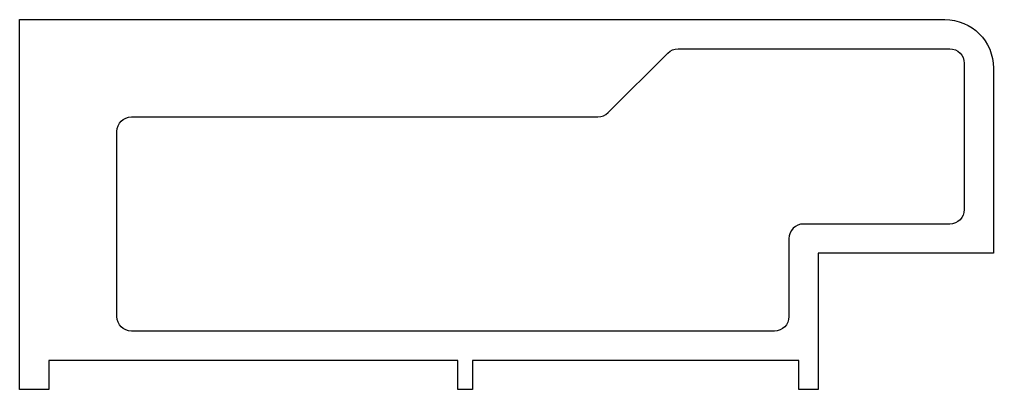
# Model space of a CAD drawing. Extents: x 59.7 to 159.7, y 158.6 to 196.6.
import ezdxf

# ---------------------------------------------------------------- set-up
doc = ezdxf.new("R2010")
doc.units = 0
doc.layers.get('0').update_dxf_attribs({"linetype": 'CONTINUOUS'})

msp = doc.modelspace()

# ---------------------------------------------------------------- linework, layer by layer
for points in [[(106.18, 158.55), (104.68, 158.55), (104.68, 161.55), (62.68, 161.55), (62.68, 158.55), (59.68, 158.55), (59.68, 196.55), (154.68, 196.55, -0.41421), (159.68, 191.55), (159.68, 172.55), (141.68, 172.55), (141.68, 158.55), (139.68, 158.55), (139.68, 161.55), (106.18, 161.55)], [(140.18, 175.55, 0.41421), (138.68, 174.05), (138.68, 166.05, -0.41421), (137.18, 164.55), (71.18, 164.55, -0.41421), (69.68, 166.05), (69.68, 185.05, -0.41421), (71.18, 186.55), (119.06, 186.55, 0.19891), (120.12, 186.99), (126.24, 193.11, -0.19891), (127.3, 193.55), (155.18, 193.55, -0.41421), (156.68, 192.05), (156.68, 177.05, -0.41421), (155.18, 175.55)]]:
    msp.add_lwpolyline(points, format="xyb", close=True)

doc.saveas('drawing.dxf')
